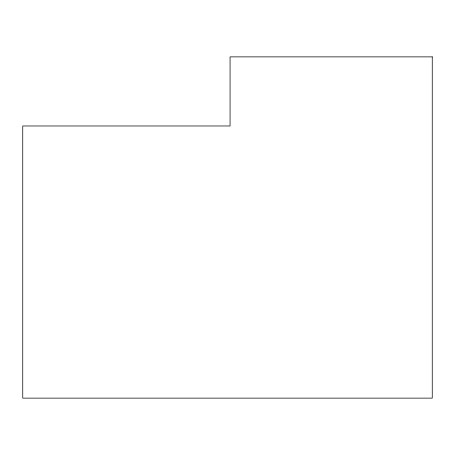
<?xml version="1.0" encoding="UTF-8"?>
<svg xmlns="http://www.w3.org/2000/svg" width="455" height="455" viewBox="0 0 455 455"><rect width="100%" height="100%" fill="white"/><g stroke="black" fill="none" stroke-linecap="round" stroke-linejoin="round"><path stroke-width="0.68" d="M432.25 56.875L230.059 56.875L230.059 125.978L22.75 125.978L22.75 398.125L432.25 398.125L432.25 56.875"/></g></svg>
